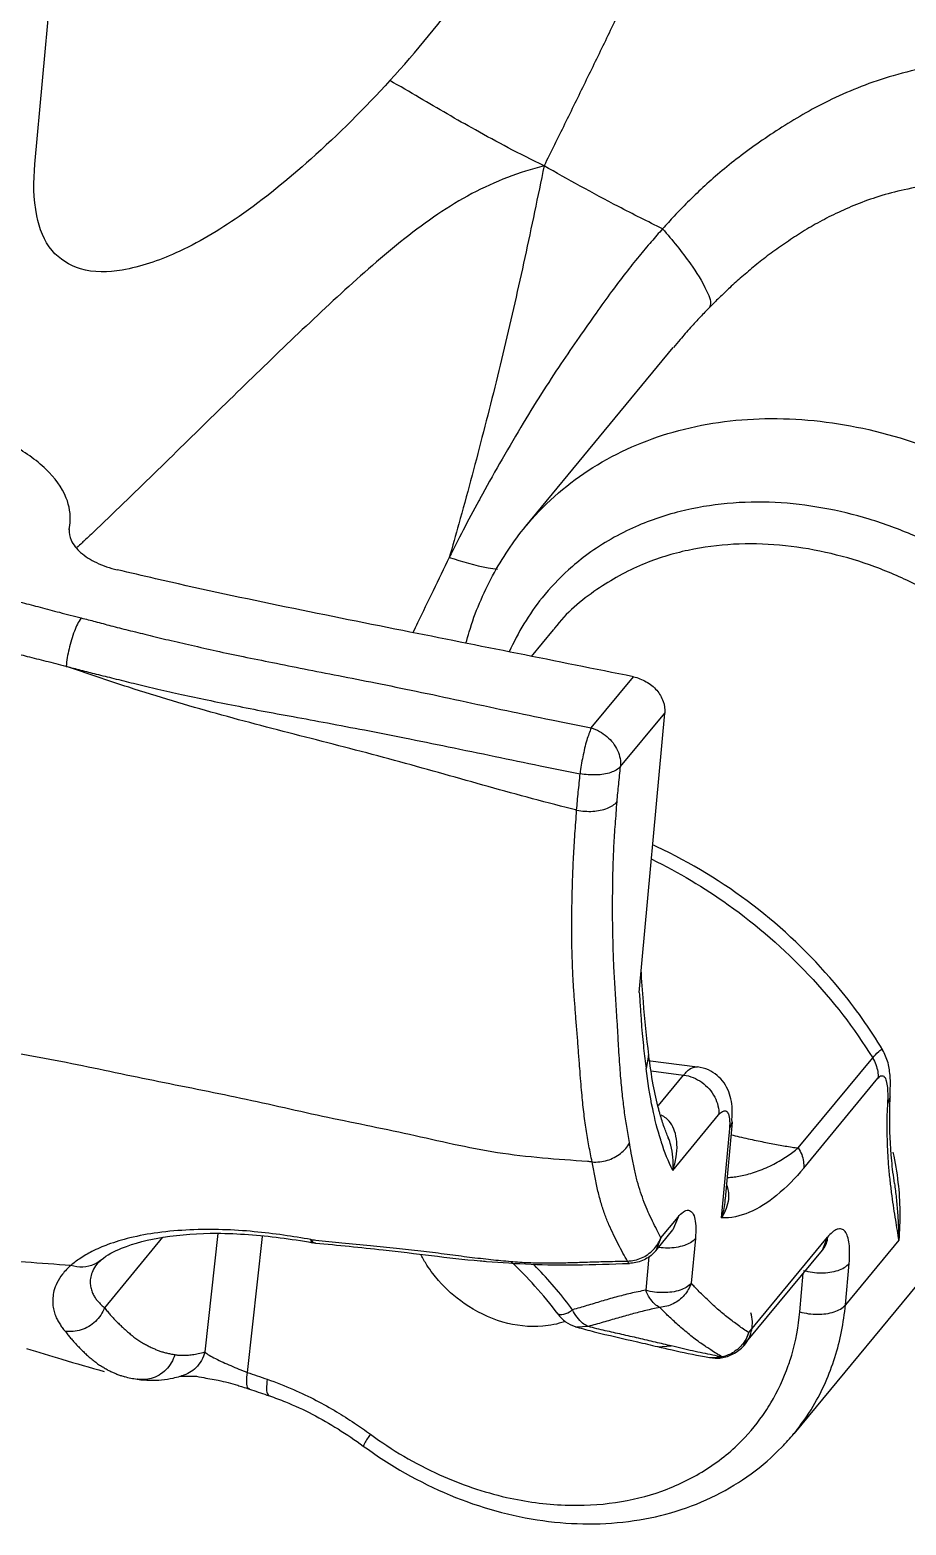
# Model space of a CAD drawing. Header units: inches. Extents: x 179987 to 181505, y -56815 to -55741.
# Drawn here: x 181113.84 to 181120.83, y -56747.68 to -56735.74 of the extents above; entities that cross this region are included whole.
import ezdxf

# ---------------------------------------------------------------- set-up
doc = ezdxf.new("R2010")
doc.units = ezdxf.units.IN
doc.header["$LTSCALE"] = 2
doc.header["$MEASUREMENT"] = 0
doc.layers.get('0').update_dxf_attribs({"linetype": 'CONTINUOUS'})

msp = doc.modelspace()

# ---------------------------------------------------------------- linework, layer by layer
for p, q in [((181113.877, -56736.808), (181114.549, -56729.427)), ((181117.798, -56739.7), (181118.975, -56738.274)), ((181114.151, -56739.726), (181114.157, -56739.673)), ((181114.151, -56739.728), (181114.158, -56739.674)), ((181118.016, -56740.529), (181117.841, -56740.74)), ((181118.319, -56741.311), (181118.656, -56740.903)), ((181118.553, -56741.62), (181118.906, -56741.193)), ((181118.703, -56743.425), (181118.906, -56741.193)), ((181122.737, -56743.56), (181119.936, -56746.949)), ((181118.778, -56743.924), (181118.757, -56744.031)), ((181118.778, -56743.923), (181118.778, -56743.924)), ((181119.973, -56744.666), (181120.567, -56743.947)), ((181118.772, -56743.968), (181119.168, -56744.018)), ((181118.798, -56744.051), (181119.057, -56744.084)), ((181118.857, -56744.326), (181119.057, -56744.084)), ((181120.016, -56744.828), (181120.609, -56744.11)), ((181120.707, -56744.258), (181120.685, -56744.317)), ((181120.707, -56744.257), (181120.707, -56744.258)), ((181118.97, -56744.846), (181119.337, -56744.402)), ((181119.423, -56744.51), (181119.358, -56745.225)), ((181119.444, -56744.461), (181119.388, -56745.073)), ((181119.444, -56744.461), (181119.423, -56744.51)), ((181118.935, -56744.585), (181118.933, -56744.581)), ((181120.74, -56744.949), (181120.741, -56744.951)), ((181118.876, -56745.384), (181119.013, -56745.218)), ((181119.013, -56745.218), (181118.972, -56745.321)), ((181114.896, -56745.38), (181114.432, -56745.942)), ((181115.337, -56745.349), (181115.233, -56746.296)), ((181115.692, -56745.373), (181115.572, -56746.459)), ((181118.835, -56745.487), (181118.972, -56745.321)), ((181118.876, -56745.384), (181118.835, -56745.487)), ((181119.151, -56745.39), (181119.118, -56745.747)), ((181119.577, -56746.141), (181120.206, -56745.38)), ((181120.165, -56745.483), (181120.206, -56745.38)), ((181119.56, -56746.215), (181120.165, -56745.483)), ((181120.775, -56745.404), (181120.349, -56745.92)), ((181114.374, -56745.592), (181114.405, -56745.562)), ((181114.374, -56745.592), (181114.374, -56745.593)), ((181118.624, -56745.588), (181118.624, -56745.588)), ((181118.779, -56745.532), (181118.755, -56745.803)), ((181120.349, -56745.92), (181120.379, -56745.588)), ((181119.985, -56745.975), (181120.013, -56745.666)), ((181118.204, -56746.097), (181118.201, -56746.096)), ((181118.295, -56746.092), (181118.204, -56746.097)), ((181119.579, -56746.139), (181119.535, -56746.245)), ((181118.85, -56746.254), (181118.959, -56746.248)), ((181118.85, -56746.253), (181118.85, -56746.254)), ((181119.277, -56746.341), (181119.278, -56746.341)), ((181119.278, -56746.341), (181119.366, -56746.335)), ((181114.589, -56746.492), (181114.594, -56746.494)), ((181114.697, -56746.514), (181114.693, -56746.513)), ((181115.052, -56746.486), (181115.052, -56746.486)), ((181115.751, -56746.647), (181115.751, -56746.647))]:
    msp.add_line(p, q)
for points, start_tangent, end_tangent in [([(181116.712, -56736.141), (181117.309, -56735.411), (181117.86, -56734.539), (181118.35, -56733.517)], (0.674461, 0.738311), (0.38564, 0.92265)), ([(181118.876, -56734.843), (181118.739, -56735.156), (181118.589, -56735.491), (181118.432, -56735.823), (181118.27, -56736.156), (181118.107, -56736.489), (181117.943, -56736.822)], (-0.402181, -0.91556), (-0.438584, -0.89869)), ([(181123.819, -56737.055), (181123.696, -56736.889), (181123.543, -56736.714), (181123.346, -56736.533), (181123.102, -56736.361), (181122.816, -56736.21), (181122.484, -56736.089), (181122.106, -56736.005), (181121.716, -56735.968), (181121.349, -56735.981), (181121.02, -56736.031), (181120.731, -56736.102), (181120.474, -56736.189), (181120.242, -56736.29), (181120.033, -56736.399), (181119.842, -56736.514), (181119.663, -56736.633), (181119.497, -56736.754), (181119.346, -56736.876), (181119.21, -56736.996), (181119.089, -56737.113), (181118.982, -56737.223), (181118.889, -56737.325)], (-0.561374, 0.827562), (-0.671435, -0.741063)), ([(181116.712, -56736.141), (181116.08, -56736.768), (181115.507, -56737.226), (181115.001, -56737.518)], (-0.67463, -0.738156), (-0.911649, -0.41097)), ([(181117.943, -56736.822), (181117.656, -56736.677), (181117.394, -56736.535), (181116.947, -56736.278), (181116.712, -56736.141)], (-0.901487, 0.432806), (-0.865999, 0.500045)), ([(181115.001, -56737.518), (181114.573, -56737.654), (181114.24, -56737.644), (181114.014, -56737.499), (181113.892, -56737.222), (181113.877, -56736.808)], (-0.911649, -0.41097), (0.092163, 0.995744)), ([(181117.943, -56736.822), (181117.65, -56736.915), (181117.367, -56737.044), (181117.094, -56737.209), (181116.83, -56737.403), (181116.322, -56737.841), (181115.828, -56738.306), (181115.34, -56738.779), (181114.856, -56739.253), (181114.372, -56739.721), (181114.283, -56739.805)], (-0.968304, -0.249776), (-0.728308, -0.68525)), ([(181117.943, -56736.822), (181117.867, -56737.189), (181117.789, -56737.555), (181117.625, -56738.279), (181117.447, -56738.991), (181117.262, -56739.682), (181117.186, -56739.949)], (-0.20485, -0.978793), (-0.279639, -0.960105)), ([(181118.889, -56737.325), (181118.536, -56737.147), (181118.231, -56736.983), (181117.943, -56736.822)], (-0.899049, 0.437848), (-0.868369, 0.495919)), ([(181121.048, -56736.974), (181120.819, -56737.013), (181120.616, -56737.067), (181120.437, -56737.131), (181120.274, -56737.203), (181120.126, -56737.279), (181119.99, -56737.359), (181119.862, -56737.444), (181119.74, -56737.531), (181119.627, -56737.62), (181119.522, -56737.709), (181119.426, -56737.795), (181119.34, -56737.877), (181119.264, -56737.953)], (-0.992858, -0.1193), (-0.69943, -0.714701)), ([(181118.889, -56737.325), (181118.799, -56737.428), (181118.701, -56737.544), (181118.595, -56737.676), (181118.482, -56737.826), (181118.358, -56737.998), (181118.223, -56738.19), (181118.077, -56738.403), (181117.922, -56738.641), (181117.756, -56738.91), (181117.588, -56739.2), (181117.431, -56739.481), (181117.422, -56739.498)], (-0.666553, -0.745457), (-0.478972, -0.87783)), ([(181118.889, -56737.325), (181119.112, -56737.605), (181119.243, -56737.825), (181119.264, -56737.953)], (0.656608, -0.754232), (-0.445687, -0.895189)), ([(181119.264, -56737.953), (181119.191, -56738.029), (181119.113, -56738.114), (181119.029, -56738.21), (181118.977, -56738.273)], (-0.699429, -0.714702), (-0.637158, -0.770733)), ([(181114.158, -56739.673), (181114.127, -56739.475), (181113.967, -56739.247), (181113.689, -56739.049), (181113.321, -56738.899)], (0.080569, 0.996749), (-0.958721, 0.284349)), ([(181117.798, -56739.7), (181117.818, -56739.676), (181118.332, -56739.232), (181118.974, -56738.948), (181119.707, -56738.841), (181120.487, -56738.918), (181121.266, -56739.175), (181121.998, -56739.596), (181122.64, -56740.155), (181123.151, -56740.819)], (0.636905, 0.770942), (0.527126, -0.849787)), ([(181117.422, -56739.498), (181117.296, -56739.733), (181117.186, -56739.948)], (-0.478972, -0.87783), (-0.445348, -0.895358)), ([(181122.733, -56741.49), (181122.539, -56741.153), (181122.275, -56740.8), (181121.953, -56740.462), (181121.603, -56740.176), (181121.249, -56739.949), (181120.896, -56739.775), (181120.54, -56739.644), (181120.169, -56739.555), (181119.787, -56739.511), (181119.405, -56739.519), (181119.029, -56739.583), (181118.65, -56739.715), (181118.273, -56739.938), (181118.137, -56740.05)], (-0.448475, 0.893795), (-0.742507, -0.669838)), ([(181114.151, -56739.726), (181114.166, -56739.812), (181114.241, -56739.909)], (-0.078888, -0.996883), (0.751136, -0.660147)), ([(181117.319, -56740.635), (181117.345, -56740.543), (181117.532, -56740.096), (181117.798, -56739.7)], (0.25834, 0.966054), (0.636985, 0.770877)), ([(181114.253, -56739.833), (181114.212, -56739.871)], (-0.729482, -0.684), (-0.731115, -0.682255)), ([(181114.283, -56739.805), (181114.253, -56739.833)], (-0.728308, -0.68525), (-0.729482, -0.684)), ([(181122.722, -56743.047), (181122.729, -56742.748), (181122.698, -56742.456), (181122.632, -56742.166), (181122.529, -56741.872), (181122.38, -56741.563), (181122.17, -56741.232), (181121.889, -56740.892), (181121.561, -56740.587), (181121.222, -56740.341), (181120.882, -56740.152), (181120.542, -56740.01), (181120.19, -56739.909), (181119.824, -56739.852), (181119.456, -56739.845), (181119.093, -56739.893), (181118.729, -56740.006), (181118.365, -56740.206), (181118.027, -56740.515), (181118.017, -56740.528)], (0.090624, 0.995885), (-0.6373, -0.770616)), ([(181114.241, -56739.909), (181114.368, -56739.991), (181114.534, -56740.048)], (0.751136, -0.660147), (0.972763, -0.231803)), ([(181117.186, -56739.949), (181117.056, -56740.216), (181116.933, -56740.472), (181116.896, -56740.55)], (-0.445378, -0.895343), (-0.424846, -0.905266)), ([(181117.186, -56739.949), (181117.496, -56740.032), (181117.57, -56740.044)], (0.944734, -0.327839), (0.992783, -0.119922)), ([(181112.989, -56740.108), (181113.096, -56740.132), (181113.201, -56740.158), (181113.306, -56740.186), (181113.412, -56740.215), (181113.524, -56740.244), (181113.644, -56740.276), (181113.775, -56740.31), (181113.918, -56740.347), (181114.073, -56740.388), (181114.246, -56740.433)], (0.979512, -0.201388), (0.967403, -0.253243)), ([(181118.656, -56740.903), (181117.73, -56740.717), (181116.814, -56740.534), (181115.82, -56740.333), (181114.84, -56740.12), (181114.534, -56740.048)], (-0.980292, 0.197555), (-0.972435, 0.233175)), ([(181118.137, -56740.05), (181117.927, -56740.272), (181117.665, -56740.704)], (-0.742507, -0.669838), (-0.403678, -0.914901)), ([(181112.857, -56740.497), (181112.943, -56740.518), (181113.033, -56740.542), (181113.125, -56740.567), (181113.223, -56740.592), (181113.326, -56740.619), (181113.435, -56740.646), (181113.552, -56740.674), (181113.679, -56740.705), (181113.816, -56740.74), (181113.963, -56740.777), (181114.122, -56740.819)], (0.973519, -0.228605), (0.967889, -0.25138)), ([(181114.246, -56740.433), (181114.192, -56740.538), (181114.149, -56740.681), (181114.127, -56740.82)], (-0.582097, -0.813119), (-0.05918, -0.998247)), ([(181114.246, -56740.433), (181114.359, -56740.462), (181114.483, -56740.495), (181114.621, -56740.53), (181114.775, -56740.568), (181114.943, -56740.609), (181115.126, -56740.651), (181115.325, -56740.696), (181115.54, -56740.742), (181115.774, -56740.789), (181116.027, -56740.84), (181116.3, -56740.893), (181116.597, -56740.952), (181116.921, -56741.018), (181117.274, -56741.093), (181117.645, -56741.173), (181118.001, -56741.247), (181118.319, -56741.311)], (0.967377, -0.253341), (0.980854, -0.194747)), ([(181118.203, -56741.968), (181118.163, -56741.958), (181117.453, -56741.768), (181116.748, -56741.571), (181116.037, -56741.385), (181115.326, -56741.197), (181114.626, -56740.987), (181114.373, -56740.904), (181114.122, -56740.819)], (-0.968481, 0.249088), (-0.945307, 0.326183)), ([(181114.127, -56740.82), (181114.241, -56740.849), (181114.366, -56740.881), (181114.507, -56740.916), (181114.664, -56740.955), (181114.836, -56740.996), (181115.023, -56741.038), (181115.226, -56741.082), (181115.446, -56741.127), (181115.684, -56741.174), (181115.939, -56741.221), (181116.213, -56741.272), (181116.508, -56741.328), (181116.827, -56741.391), (181117.178, -56741.462), (181117.551, -56741.539), (181117.911, -56741.613), (181118.231, -56741.677)], (0.969712, -0.244251), (0.981007, -0.193975)), ([(181118.656, -56740.903), (181118.758, -56740.942), (181118.842, -56741.011), (181118.894, -56741.1), (181118.906, -56741.193)], (0.980276, -0.197631), (-0.090624, -0.995885)), ([(181118.319, -56741.311), (181118.284, -56741.408), (181118.252, -56741.542), (181118.231, -56741.677)], (-0.316498, -0.948593), (-0.012642, -0.99992)), ([(181118.319, -56741.311), (181118.444, -56741.38), (181118.53, -56741.493), (181118.553, -56741.62)], (0.960246, -0.279157), (-0.090624, -0.995885)), ([(181118.203, -56741.968), (181118.209, -56741.896), (181118.216, -56741.823), (181118.224, -56741.75), (181118.231, -56741.677)], (0.07989, 0.996804), (0.106581, 0.994304)), ([(181118.553, -56741.62), (181118.477, -56741.667), (181118.361, -56741.687), (181118.231, -56741.677)], (-0.66156, -0.749892), (-0.979532, 0.201289)), ([(181118.526, -56741.9), (181118.532, -56741.831), (181118.539, -56741.761), (181118.546, -56741.691), (181118.553, -56741.62)], (0.086083, 0.996288), (0.10568, 0.9944)), ([(181118.203, -56741.968), (181118.333, -56741.977), (181118.449, -56741.952), (181118.526, -56741.9)], (0.981319, -0.192386), (0.630246, 0.776395)), ([(181118.512, -56743.421), (181118.505, -56743.305), (181118.499, -56743.188), (181118.495, -56743.067), (181118.492, -56742.942), (181118.49, -56742.818), (181118.49, -56742.705), (181118.491, -56742.605), (181118.492, -56742.514), (181118.494, -56742.427), (181118.497, -56742.341), (181118.501, -56742.254), (181118.506, -56742.167), (181118.512, -56742.08), (181118.519, -56741.991), (181118.526, -56741.9)], (-0.06316, 0.998003), (0.085989, 0.996296)), ([(181118.326, -56744.778), (181118.313, -56744.714), (181118.301, -56744.65), (181118.289, -56744.584), (181118.278, -56744.517), (181118.268, -56744.449), (181118.26, -56744.378), (181118.251, -56744.304), (181118.244, -56744.225), (181118.236, -56744.135), (181118.228, -56744.03), (181118.219, -56743.913), (181118.21, -56743.79), (181118.2, -56743.669), (181118.191, -56743.551), (181118.182, -56743.432), (181118.174, -56743.311), (181118.169, -56743.186), (181118.165, -56743.056), (181118.164, -56742.929), (181118.165, -56742.812), (181118.166, -56742.709), (181118.168, -56742.615), (181118.171, -56742.523), (181118.174, -56742.432), (181118.179, -56742.341), (181118.184, -56742.25), (181118.189, -56742.158), (181118.196, -56742.064), (181118.203, -56741.968)], (-0.187442, 0.982276), (0.07901, 0.996874)), ([(181120.648, -56743.886), (181120.299, -56743.392), (181119.654, -56742.762), (181118.894, -56742.285), (181118.813, -56742.247)], (-0.512628, 0.858611), (-0.90916, 0.416446)), ([(181118.804, -56742.361), (181119.414, -56742.724), (181120.055, -56743.283), (181120.567, -56743.947)], (0.89869, -0.438584), (0.527126, -0.849787)), ([(181118.736, -56743.499), (181118.718, -56743.243)], (-0.083263, 0.996528), (-0.063797, 0.997963)), ([(181118.519, -56743.539), (181118.512, -56743.421)], (-0.064804, 0.997898), (-0.06316, 0.998003)), ([(181118.703, -56743.425), (181118.712, -56743.556)], (0.064896, -0.997892), (0.068222, -0.99767)), ([(181118.576, -56744.304), (181118.568, -56744.236), (181118.561, -56744.165), (181118.554, -56744.089), (181118.548, -56744.002), (181118.541, -56743.9), (181118.534, -56743.783), (181118.527, -56743.66), (181118.519, -56743.539)], (-0.118539, 0.992949), (-0.064804, 0.997898)), ([(181118.712, -56743.556), (181118.72, -56743.673), (181118.729, -56743.777), (181118.738, -56743.87), (181118.747, -56743.953)], (0.068222, -0.99767), (0.120997, -0.992653)), ([(181118.779, -56743.924), (181118.736, -56743.499)], (-0.118067, 0.993006), (-0.083263, 0.996528)), ([(181118.326, -56744.778), (181118.29, -56744.775), (181117.57, -56744.704), (181116.869, -56744.56), (181116.173, -56744.414), (181115.477, -56744.261), (181114.78, -56744.12), (181114.083, -56743.976), (181113.736, -56743.911), (181113.388, -56743.849), (181113.039, -56743.788), (181112.687, -56743.741)], (-0.994499, 0.104748), (-0.995369, 0.096126)), ([(181118.747, -56743.953), (181118.757, -56744.031)], (0.120997, -0.992653), (0.129797, -0.991541)), ([(181118.815, -56744.162), (181118.778, -56743.923)], (-0.18192, 0.983313), (-0.127965, 0.991779)), ([(181120.567, -56743.947), (181120.616, -56743.895), (181120.644, -56743.883), (181120.647, -56743.887)], (0.643916, 0.765096), (0.432877, -0.901453)), ([(181120.567, -56743.947), (181120.593, -56744.001), (181120.607, -56744.056)], (0.526985, -0.849875), (0.145053, -0.989424)), ([(181120.658, -56743.906), (181120.648, -56743.887)], (-0.457372, 0.889275), (-0.514414, 0.857542)), ([(181120.696, -56744.016), (181120.658, -56743.906)], (-0.196102, 0.980584), (-0.457372, 0.889275)), ([(181118.81, -56744.353), (181118.757, -56744.031)], (-0.203316, 0.979113), (-0.126851, 0.991922)), ([(181119.057, -56744.084), (181119.121, -56744.028), (181119.168, -56744.019)], (0.63694, 0.770913), (0.996656, -0.081715)), ([(181119.255, -56744.043), (181119.168, -56744.019)], (-0.910439, 0.413643), (-0.991951, 0.126619)), ([(181119.439, -56744.294), (181119.38, -56744.147), (181119.255, -56744.043)], (-0.183218, 0.983072), (-0.910439, 0.413643)), ([(181120.607, -56744.056), (181120.609, -56744.11)], (0.145053, -0.989424), (-0.090514, -0.995895)), ([(181120.708, -56744.126), (181120.696, -56744.016)], (-0.04342, 0.999057), (-0.196102, 0.980584)), ([(181118.858, -56744.357), (181118.815, -56744.162)], (-0.25523, 0.96688), (-0.18192, 0.983313)), ([(181119.057, -56744.084), (181119.202, -56744.142)], (0.992005, -0.126199), (0.816674, -0.577099)), ([(181119.202, -56744.142), (181119.306, -56744.261)], (0.816674, -0.577099), (0.45565, -0.890159)), ([(181120.609, -56744.11), (181120.637, -56744.089), (181120.66, -56744.097), (181120.675, -56744.131), (181120.684, -56744.183), (181120.687, -56744.246), (181120.687, -56744.257)], (0.637942, 0.770084), (-0.007013, -0.999975)), ([(181120.707, -56744.258), (181120.707, -56744.249), (181120.708, -56744.126)], (0.051896, 0.998653), (-0.04342, 0.999057)), ([(181118.625, -56744.624), (181118.614, -56744.559), (181118.603, -56744.496), (181118.593, -56744.433), (181118.584, -56744.369), (181118.576, -56744.304)], (-0.165862, 0.986149), (-0.118539, 0.992949)), ([(181119.306, -56744.261), (181119.337, -56744.402)], (0.45565, -0.890159), (-0.090625, -0.995885)), ([(181119.444, -56744.461), (181119.444, -56744.459), (181119.439, -56744.294)], (0.091267, 0.995826), (-0.183218, 0.983072)), ([(181120.685, -56744.317), (181120.68, -56744.445)], (-0.05191, -0.998652), (-0.016031, -0.999871)), ([(181120.687, -56744.257), (181120.685, -56744.317)], (-0.007013, -0.999975), (-0.051916, -0.998651)), ([(181120.703, -56744.397), (181120.707, -56744.257)], (0.00905, 0.999959), (0.051928, 0.998651)), ([(181118.874, -56744.601), (181118.81, -56744.353)], (-0.299329, 0.95415), (-0.203316, 0.979113)), ([(181118.862, -56744.373), (181118.858, -56744.357)], (-0.263317, 0.964709), (-0.25523, 0.96688)), ([(181118.866, -56744.387), (181118.862, -56744.373)], (-0.27096, 0.962591), (-0.263317, 0.964709)), ([(181118.869, -56744.398), (181118.866, -56744.387)], (-0.276503, 0.961013), (-0.27096, 0.962591)), ([(181118.902, -56744.5), (181118.869, -56744.398)], (-0.339695, 0.940536), (-0.276503, 0.961013)), ([(181118.97, -56744.846), (181118.998, -56744.738), (181119.004, -56744.639), (181118.991, -56744.552), (181118.962, -56744.481), (181118.917, -56744.429), (181118.879, -56744.404)], (0.342779, 0.939416), (-0.904341, 0.42681)), ([(181119.337, -56744.402), (181119.368, -56744.374), (181119.395, -56744.371), (181119.415, -56744.395), (181119.424, -56744.445), (181119.425, -56744.461)], (0.636845, 0.770992), (0.01156, -0.999933)), ([(181120.741, -56744.951), (181120.719, -56744.768), (181120.703, -56744.397)], (-0.136012, 0.990707), (0.00905, 0.999959)), ([(181118.936, -56744.585), (181118.902, -56744.5)], (-0.396284, 0.918128), (-0.339695, 0.940536)), ([(181119.425, -56744.461), (181119.423, -56744.51)], (0.01156, -0.999933), (-0.090619, -0.995886)), ([(181120.68, -56744.445), (181120.681, -56744.578)], (-0.016031, -0.999871), (0.020565, -0.999789)), ([(181118.326, -56744.778), (181118.448, -56744.765), (181118.554, -56744.71), (181118.625, -56744.624)], (0.997201, -0.074761), (0.43975, 0.89812)), ([(181118.627, -56744.638), (181118.625, -56744.624)], (-0.166233, 0.986087), (-0.165853, 0.98615)), ([(181118.775, -56745.178), (181118.743, -56745.101), (181118.714, -56745.02), (181118.687, -56744.932), (181118.664, -56744.836), (181118.643, -56744.732), (181118.627, -56744.638)], (-0.400203, 0.916426), (-0.166233, 0.986087)), ([(181118.881, -56744.624), (181118.874, -56744.601)], (-0.309877, 0.950777), (-0.299329, 0.95415)), ([(181118.97, -56744.846), (181118.881, -56744.624)], (-0.443602, 0.896224), (-0.309877, 0.950777)), ([(181118.97, -56744.846), (181118.972, -56744.74), (181118.955, -56744.644), (181118.935, -56744.585)], (0.119145, 0.992877), (-0.384823, 0.92299)), ([(181119.435, -56744.561), (181119.502, -56744.577), (181119.572, -56744.593), (181119.637, -56744.607)], (0.973393, -0.229142), (0.978883, -0.20442)), ([(181119.593, -56744.87), (181119.653, -56744.85), (181119.716, -56744.825), (181119.777, -56744.796), (181119.833, -56744.764), (181119.883, -56744.732), (181119.93, -56744.7), (181119.973, -56744.666)], (0.960128, 0.279559), (0.773359, 0.633969)), ([(181119.637, -56744.607), (181119.698, -56744.619), (181119.756, -56744.631), (181119.813, -56744.642), (181119.869, -56744.651), (181119.923, -56744.66), (181119.973, -56744.666)], (0.978883, -0.20442), (0.996118, -0.088033)), ([(181119.973, -56744.666), (181120, -56744.719), (181120.014, -56744.774), (181120.016, -56744.828)], (0.527135, -0.849781), (-0.090618, -0.995886)), ([(181120.681, -56744.578), (181120.686, -56744.707), (181120.694, -56744.829), (181120.706, -56744.943), (181120.719, -56745.05), (181120.733, -56745.149)], (0.020565, -0.999789), (0.149524, -0.988758)), ([(181118.461, -56745.28), (181118.427, -56745.195), (181118.397, -56745.101), (181118.37, -56744.998), (181118.347, -56744.889), (181118.326, -56744.778)], (-0.398155, 0.917318), (-0.186725, 0.982412)), ([(181120.729, -56744.701), (181120.769, -56744.942)], (0.209682, -0.97777), (0.1132, -0.993572)), ([(181119.404, -56744.903), (181119.439, -56744.9), (181119.485, -56744.894), (181119.537, -56744.884)], (0.997677, 0.068115), (0.976828, 0.214026)), ([(181119.537, -56744.884), (181119.593, -56744.87)], (0.976828, 0.214026), (0.960128, 0.279559)), ([(181120.016, -56744.828), (181119.8, -56745.045), (181119.579, -56745.182)], (-0.636983, -0.770878), (-0.921872, -0.387494)), ([(181119.4, -56744.965), (181119.413, -56745.008), (181119.415, -56745.076), (181119.397, -56745.149)], (0.404684, -0.914457), (-0.350397, -0.936601)), ([(181120.741, -56744.951), (181120.755, -56745.065), (181120.766, -56745.187), (181120.772, -56745.301), (181120.775, -56745.404)], (0.135177, -0.990821), (0.007231, -0.999974)), ([(181120.769, -56744.942), (181120.775, -56745.404)], (0.1132, -0.993572), (-0.090624, -0.995885)), ([(181119.388, -56745.072), (181119.385, -56745.103), (181119.358, -56745.225)], (-0.090973, -0.995853), (-0.299282, -0.954165)), ([(181119.397, -56745.149), (181119.358, -56745.225)], (-0.350397, -0.936601), (-0.561614, -0.827399)), ([(181120.733, -56745.149), (181120.748, -56745.242), (181120.762, -56745.326), (181120.775, -56745.404)], (0.149524, -0.988758), (0.16749, -0.985874)), ([(181118.843, -56745.32), (181118.808, -56745.251), (181118.775, -56745.178)], (-0.456547, 0.889699), (-0.400203, 0.916426)), ([(181119.013, -56745.218), (181119.056, -56745.177), (181119.095, -56745.164), (181119.127, -56745.184), (181119.147, -56745.234), (181119.154, -56745.306), (181119.154, -56745.328)], (0.636929, 0.770923), (-0.012061, -0.999927)), ([(181119.579, -56745.182), (181119.358, -56745.225)], (-0.921872, -0.387494), (-0.997796, 0.066354)), ([(181114.635, -56745.385), (181114.46, -56745.438), (181114.331, -56745.494), (181114.235, -56745.551)], (-0.971744, -0.236037), (-0.831607, -0.555365)), ([(181114.567, -56745.468), (181114.9, -56745.379), (181115.33, -56745.348), (181115.834, -56745.383)], (0.927044, 0.374953), (0.99186, -0.127332)), ([(181115.863, -56745.363), (181115.628, -56745.335), (181115.376, -56745.319), (181115.114, -56745.321), (181114.858, -56745.343), (181114.635, -56745.385)], (-0.989976, 0.141239), (-0.971744, -0.236037)), ([(181115.834, -56745.383), (181116.094, -56745.423)], (0.99186, -0.127332), (0.983973, -0.17832)), ([(181116.081, -56745.398), (181115.863, -56745.363)], (-0.983569, 0.180534), (-0.989976, 0.141239)), ([(181118.498, -56745.36), (181118.461, -56745.28)], (-0.434763, 0.900545), (-0.398155, 0.917318)), ([(181118.535, -56745.435), (181118.498, -56745.36)], (-0.460109, 0.887862), (-0.434763, 0.900545)), ([(181118.815, -56745.479), (181118.876, -56745.384)], (0.693527, 0.720431), (0.358561, 0.933506)), ([(181118.876, -56745.384), (181118.843, -56745.32)], (-0.477786, 0.878476), (-0.456547, 0.889699)), ([(181119.151, -56745.39), (181119.063, -56745.445), (181118.93, -56745.466)], (-0.636985, -0.770877), (-1, -0.000132)), ([(181119.154, -56745.328), (181119.151, -56745.39)], (-0.012061, -0.999927), (-0.090534, -0.995893)), ([(181120.206, -56745.38), (181120.195, -56745.43), (181120.17, -56745.476), (181120.165, -56745.483)], (-0.090624, -0.995885), (-0.637091, -0.770789)), ([(181120.379, -56745.588), (181120.383, -56745.504), (181120.379, -56745.431), (181120.367, -56745.373), (181120.346, -56745.333), (181120.318, -56745.314), (181120.284, -56745.316), (181120.246, -56745.339), (181120.206, -56745.38)], (0.090681, 0.99588), (-0.636995, -0.770868)), ([(181114.406, -56745.56), (181114.567, -56745.468)], (0.756427, 0.654079), (0.927044, 0.374953)), ([(181116.081, -56745.398), (181116.119, -56745.402)], (0.995058, -0.099296), (0.995046, -0.099418)), ([(181116.091, -56745.422), (181116.081, -56745.398)], (-0.947337, 0.320238), (-0.172535, 0.985003)), ([(181116.081, -56745.398), (181116.107, -56745.424)], (0.517346, -0.855777), (0.938649, -0.344874)), ([(181116.117, -56745.426), (181116.099, -56745.424), (181116.094, -56745.423)], (-0.995322, 0.096615), (-0.983963, 0.178375)), ([(181116.107, -56745.424), (181116.117, -56745.426)], (0.938649, -0.344874), (0.998254, -0.059069)), ([(181116.117, -56745.426), (181116.657, -56745.48), (181117.432, -56745.568)], (0.995661, -0.093052), (0.995888, -0.090588)), ([(181116.119, -56745.402), (181116.329, -56745.423)], (0.995046, -0.099418), (0.995001, -0.099865)), ([(181116.329, -56745.423), (181116.556, -56745.446), (181116.763, -56745.468), (181116.958, -56745.489), (181117.145, -56745.511), (181117.326, -56745.535), (181117.499, -56745.555), (181117.658, -56745.571), (181117.803, -56745.581), (181117.934, -56745.584), (181118.056, -56745.584), (181118.177, -56745.581), (181118.307, -56745.577)], (0.995001, -0.099865), (0.999525, 0.030826)), ([(181118.609, -56745.57), (181118.573, -56745.506), (181118.535, -56745.435)], (-0.490465, 0.871461), (-0.460109, 0.887862)), ([(181118.609, -56745.57), (181118.721, -56745.545), (181118.815, -56745.479)], (0.999496, 0.031743), (0.693527, 0.720431)), ([(181118.835, -56745.487), (181118.753, -56745.554)], (-0.636985, -0.770877), (-0.879063, -0.476706)), ([(181118.93, -56745.466), (181118.859, -56745.461)], (-1, -0.000132), (-0.99117, 0.132594)), ([(181114.163, -56745.605), (181113.802, -56745.579), (181113.132, -56745.522)], (-0.997676, 0.068138), (-0.995749, 0.092103)), ([(181114.163, -56745.605), (181114.096, -56745.675), (181114.052, -56745.745), (181114.029, -56745.808), (181114.02, -56745.864), (181114.02, -56745.915), (181114.027, -56745.962), (181114.04, -56746.004), (181114.056, -56746.04), (181114.075, -56746.072), (181114.095, -56746.101), (181114.117, -56746.129)], (-0.749485, -0.662021), (0.62575, -0.780024)), ([(181114.235, -56745.551), (181114.163, -56745.605)], (-0.831607, -0.555365), (-0.766091, -0.642732)), ([(181114.26, -56745.618), (181114.163, -56745.605)], (-0.998823, -0.048511), (-0.950241, 0.311515)), ([(181114.405, -56745.562), (181114.352, -56745.595), (181114.26, -56745.618)], (-0.763059, -0.646329), (-0.998823, -0.048511)), ([(181114.374, -56745.593), (181114.372, -56745.595), (181114.338, -56745.649), (181114.322, -56745.697), (181114.318, -56745.741)], (-0.636561, -0.771226), (0.03178, -0.999495)), ([(181117.007, -56745.602), (181116.961, -56745.522)], (-0.542265, 0.840207), (-0.463271, 0.886217)), ([(181117.1, -56745.725), (181117.054, -56745.668), (181117.007, -56745.602)], (-0.657223, 0.753696), (-0.542265, 0.840207)), ([(181117.432, -56745.568), (181117.484, -56745.572)], (0.995888, -0.090588), (0.996425, -0.08448)), ([(181117.484, -56745.572), (181118.195, -56745.6), (181118.624, -56745.589)], (0.996425, -0.08448), (0.999801, 0.019959)), ([(181117.87, -56745.769), (181117.681, -56745.577)], (-0.669983, 0.742377), (-0.733626, 0.679553)), ([(181118.141, -56745.92), (181117.863, -56745.601)], (-0.605309, 0.795991), (-0.703998, 0.710202)), ([(181118.307, -56745.577), (181118.451, -56745.573), (181118.609, -56745.57)], (0.999525, 0.030826), (0.999956, 0.009361)), ([(181118.609, -56745.57), (181118.621, -56745.587), (181118.624, -56745.587)], (0.330234, -0.943899), (0.975515, 0.219935)), ([(181118.649, -56745.586), (181118.624, -56745.588)], (-0.994878, -0.10108), (-0.999932, -0.011683)), ([(181118.753, -56745.554), (181118.649, -56745.586)], (-0.879063, -0.476706), (-0.994878, -0.10108)), ([(181120.291, -56745.644), (181120.379, -56745.588)], (0.945902, 0.324453), (0.636985, 0.770877)), ([(181114.318, -56745.741), (181114.323, -56745.781)], (0.03178, -0.999495), (0.213716, -0.976896)), ([(181117.932, -56746.09), (181117.613, -56746.057), (181117.305, -56745.908), (181117.1, -56745.725)], (-0.996233, -0.086721), (-0.657223, 0.753696)), ([(181119.118, -56745.747), (181119.03, -56745.802), (181118.897, -56745.822), (181118.755, -56745.803)], (-0.636985, -0.770877), (-0.960246, 0.279157)), ([(181119.118, -56745.747), (181119.062, -56745.842), (181118.974, -56745.911), (181118.867, -56745.94)], (-0.330735, -0.943724), (-0.997067, -0.076535)), ([(181119.145, -56745.776), (181119.118, -56745.747)], (-0.679491, 0.733684), (-0.652545, 0.75775)), ([(181120.015, -56745.644), (181120.157, -56745.664), (181120.291, -56745.644)], (0.960246, -0.279157), (0.945902, 0.324453)), ([(181114.323, -56745.781), (181114.334, -56745.817), (181114.349, -56745.849), (181114.367, -56745.876), (181114.387, -56745.899), (181114.409, -56745.921), (181114.432, -56745.942)], (0.213716, -0.976896), (0.745323, -0.666703)), ([(181118.054, -56745.994), (181117.87, -56745.769)], (-0.593569, 0.804783), (-0.669983, 0.742377)), ([(181118.755, -56745.803), (181118.633, -56745.828), (181118.516, -56745.858), (181118.4, -56745.891), (181118.284, -56745.926), (181118.17, -56745.959)], (-0.983526, -0.180766), (-0.962252, -0.27216)), ([(181118.867, -56745.94), (181118.826, -56745.913), (181118.787, -56745.865), (181118.755, -56745.803)], (-0.923938, 0.382541), (-0.382511, 0.923951)), ([(181119.371, -56745.989), (181119.329, -56745.953), (181119.286, -56745.914), (181119.245, -56745.875), (181119.207, -56745.839), (181119.174, -56745.806), (181119.145, -56745.776)], (-0.768233, 0.64017), (-0.679491, 0.733684)), ([(181114.432, -56745.942), (181114.36, -56746.052), (181114.246, -56746.12), (181114.117, -56746.129)], (-0.343044, -0.939319), (-0.986428, 0.164193)), ([(181114.432, -56745.942), (181114.455, -56745.971), (181114.478, -56745.998), (181114.501, -56746.024), (181114.525, -56746.049), (181114.55, -56746.073), (181114.576, -56746.098)], (0.634143, -0.773216), (0.73092, -0.682464)), ([(181118.055, -56745.992), (181118.085, -56745.997), (181118.147, -56745.974)], (0.848082, -0.529864), (0.847672, 0.530521)), ([(181118.17, -56745.959), (181118.141, -56745.92)], (-0.593569, 0.804783), (-0.605309, 0.795991)), ([(181118.147, -56745.974), (181118.17, -56745.959)], (0.847672, 0.530521), (0.875846, 0.48259)), ([(181118.207, -56746.019), (181118.17, -56745.959)], (-0.602845, 0.797859), (-0.434339, 0.90075)), ([(181118.867, -56745.94), (181118.755, -56745.965), (181118.644, -56745.993), (181118.531, -56746.025)], (-0.981971, -0.189031), (-0.960378, -0.2787)), ([(181118.896, -56745.97), (181118.867, -56745.94)], (-0.700545, 0.713608), (-0.674113, 0.738628)), ([(181119.003, -56746.071), (181118.963, -56746.035), (181118.927, -56746.002), (181118.896, -56745.97)], (-0.747404, 0.66437), (-0.700545, 0.713608)), ([(181119.577, -56746.141), (181119.536, -56746.114), (181119.495, -56746.085), (181119.454, -56746.054), (181119.413, -56746.023), (181119.371, -56745.989)], (-0.848764, 0.528772), (-0.768233, 0.64017)), ([(181119.561, -56746.216), (181119.582, -56746.178), (181119.601, -56746.118), (181119.606, -56746.052), (181119.593, -56745.983)], (0.55196, 0.833871), (-0.310498, 0.950574)), ([(181119.92, -56746.322), (181119.985, -56745.975)], (0.281654, 0.959516), (0.090624, 0.995885)), ([(181119.937, -56746.948), (181120.092, -56746.728), (181120.265, -56746.339), (181120.349, -56745.92)], (0.636115, 0.771594), (0.090624, 0.995885)), ([(181119.985, -56745.975), (181120.127, -56745.995), (181120.26, -56745.975), (181120.349, -56745.92)], (0.960246, -0.279157), (0.636985, 0.770877)), ([(181114.576, -56746.098), (181114.603, -56746.123), (181114.631, -56746.147), (181114.66, -56746.171), (181114.691, -56746.194), (181114.721, -56746.214), (181114.752, -56746.232), (181114.782, -56746.248), (181114.812, -56746.263), (181114.84, -56746.275), (181114.868, -56746.287)], (0.73092, -0.682464), (0.93678, -0.34992)), ([(181118.105, -56746.054), (181117.932, -56746.09)], (-0.944611, -0.328193), (-0.996233, -0.086721)), ([(181118.054, -56745.994), (181118.114, -56746.054), (181118.19, -56746.093), (181118.2, -56746.096)], (0.593569, -0.804783), (0.959656, -0.281176)), ([(181118.205, -56746.097), (181118.343, -56746.134)], (0.961891, -0.273431), (0.968895, -0.247471)), ([(181118.295, -56746.092), (181118.25, -56746.065), (181118.207, -56746.019)], (-0.921225, 0.389029), (-0.602845, 0.797859)), ([(181118.531, -56746.025), (181118.414, -56746.059), (181118.295, -56746.092)], (-0.960378, -0.2787), (-0.966712, -0.255866)), ([(181118.497, -56746.141), (181118.431, -56746.126), (181118.364, -56746.11), (181118.295, -56746.092)], (-0.975564, 0.219716), (-0.967242, 0.253854)), ([(181119.093, -56746.148), (181119.047, -56746.11), (181119.003, -56746.071)], (-0.769285, 0.638906), (-0.747404, 0.66437)), ([(181114.117, -56746.129), (181114.14, -56746.158), (181114.162, -56746.185), (181114.185, -56746.212), (181114.209, -56746.238), (181114.232, -56746.262), (181114.257, -56746.287), (181114.283, -56746.312), (181114.311, -56746.337), (181114.341, -56746.361), (181114.37, -56746.384), (181114.401, -56746.405), (181114.431, -56746.423), (181114.46, -56746.44), (181114.489, -56746.454), (181114.516, -56746.466), (181114.544, -56746.478), (181114.572, -56746.487), (181114.589, -56746.492)], (0.625716, -0.780051), (0.966662, -0.256055)), ([(181118.343, -56746.134), (181118.688, -56746.215)], (0.968895, -0.247471), (0.974731, -0.223384)), ([(181118.563, -56746.156), (181118.497, -56746.141)], (-0.976096, 0.217339), (-0.975564, 0.219716)), ([(181118.698, -56746.186), (181118.63, -56746.171), (181118.563, -56746.156)], (-0.974672, 0.223637), (-0.976096, 0.217339)), ([(181118.688, -56746.215), (181118.85, -56746.253)], (0.974731, -0.223384), (0.972763, -0.231804)), ([(181118.959, -56746.248), (181118.896, -56746.233), (181118.832, -56746.218), (181118.765, -56746.202), (181118.698, -56746.186)], (-0.971902, 0.235385), (-0.974672, 0.223637)), ([(181119.138, -56746.185), (181119.093, -56746.148)], (-0.792136, 0.610344), (-0.769285, 0.638906)), ([(181119.229, -56746.25), (181119.184, -56746.219), (181119.138, -56746.185)], (-0.827629, 0.561275), (-0.792136, 0.610344)), ([(181119.278, -56746.341), (181119.321, -56746.345), (181119.37, -56746.341), (181119.418, -56746.327), (181119.464, -56746.305), (181119.509, -56746.274), (181119.55, -56746.232), (181119.561, -56746.216)], (0.988152, -0.153478), (0.55196, 0.833871)), ([(181119.579, -56746.135), (181119.531, -56746.23), (181119.457, -56746.297)], (-0.2861, -0.9582), (-0.84183, -0.539742)), ([(181113.81, -56746.267), (181114.091, -56746.354), (181114.431, -56746.451)], (0.951828, -0.306633), (0.965102, -0.261874)), ([(181114.994, -56746.317), (181114.923, -56746.438), (181114.804, -56746.508), (181114.697, -56746.514)], (-0.282707, -0.959206), (-0.989046, 0.147606)), ([(181114.868, -56746.287), (181114.897, -56746.296), (181114.927, -56746.304), (181114.96, -56746.311)], (0.93678, -0.34992), (0.983027, -0.183461)), ([(181114.96, -56746.311), (181114.994, -56746.317)], (0.983027, -0.183461), (0.987704, -0.156337)), ([(181114.994, -56746.317), (181115.024, -56746.321), (181115.057, -56746.322), (181115.094, -56746.321), (181115.135, -56746.317), (181115.181, -56746.309)], (0.988223, -0.153018), (0.978325, 0.207076)), ([(181115.233, -56746.296), (181115.162, -56746.422), (181115.052, -56746.486)], (-0.24509, -0.9695), (-0.962922, -0.269781)), ([(181115.181, -56746.309), (181115.233, -56746.296)], (0.978325, 0.207076), (0.963202, 0.268779)), ([(181115.233, -56746.296), (181115.268, -56746.321), (181115.319, -56746.349), (181115.379, -56746.378), (181115.441, -56746.405)], (0.743197, -0.669072), (0.917867, -0.396888)), ([(181118.85, -56746.253), (181118.966, -56746.28)], (0.973092, -0.230419), (0.976062, -0.217495)), ([(181119.046, -56746.269), (181118.959, -56746.248)], (-0.974396, 0.224841), (-0.971908, 0.235363)), ([(181118.966, -56746.28), (181119.224, -56746.332)], (0.976062, -0.217495), (0.985036, -0.172348)), ([(181119.129, -56746.288), (181119.046, -56746.269)], (-0.976158, 0.21706), (-0.974396, 0.224841)), ([(181119.211, -56746.305), (181119.129, -56746.288)], (-0.978718, 0.205208), (-0.976158, 0.21706)), ([(181119.366, -56746.335), (181119.29, -56746.321), (181119.211, -56746.305)], (-0.985919, 0.167226), (-0.978718, 0.205208)), ([(181119.224, -56746.332), (181119.277, -56746.341)], (0.985036, -0.172348), (0.987448, -0.157946)), ([(181119.241, -56746.258), (181119.229, -56746.25)], (-0.830928, 0.55638), (-0.827629, 0.561275)), ([(181119.366, -56746.335), (181119.32, -56746.309), (181119.274, -56746.28), (181119.241, -56746.258)], (-0.876655, 0.48112), (-0.830928, 0.55638)), ([(181119.457, -56746.297), (181119.366, -56746.335)], (-0.84183, -0.539742), (-0.976886, -0.213763)), ([(181119.893, -56746.405), (181119.91, -56746.354), (181119.92, -56746.322)], (0.330216, 0.943906), (0.281654, 0.959516)), ([(181115.441, -56746.405), (181115.506, -56746.433), (181115.572, -56746.459)], (0.917867, -0.396888), (0.933461, -0.358678)), ([(181115.572, -56746.459), (181115.566, -56746.539), (181115.579, -56746.585), (181115.589, -56746.59)], (-0.155272, -0.987872), (0.949083, -0.315027)), ([(181115.572, -56746.459), (181115.651, -56746.486)], (0.945164, -0.326597), (0.946787, -0.32186)), ([(181119.754, -56746.703), (181119.893, -56746.405)], (0.511906, 0.859042), (0.330216, 0.943906)), ([(181114.59, -56746.492), (181114.642, -56746.504), (181114.693, -56746.513)], (0.9652, -0.261511), (0.98791, -0.155032)), ([(181114.697, -56746.514), (181114.796, -56746.522)], (0.988353, -0.152176), (0.999906, -0.013682)), ([(181114.796, -56746.522), (181114.98, -56746.504)], (0.999906, -0.013682), (0.979373, 0.20206)), ([(181114.98, -56746.504), (181115.037, -56746.49)], (0.979373, 0.20206), (0.967019, 0.254703)), ([(181115.05, -56746.486), (181115.047, -56746.487), (181115.109, -56746.488), (181115.208, -56746.498)], (-0.910716, -0.413032), (0.982176, -0.187965)), ([(181115.037, -56746.49), (181115.052, -56746.486)], (0.967019, 0.254703), (0.963399, 0.268073)), ([(181115.208, -56746.498), (181115.341, -56746.522)], (0.982176, -0.187965), (0.979944, -0.199274)), ([(181115.341, -56746.522), (181115.496, -56746.562)], (0.979944, -0.199274), (0.95739, -0.288798)), ([(181115.496, -56746.562), (181115.535, -56746.575)], (0.95739, -0.288798), (0.952901, -0.303281)), ([(181115.535, -56746.575), (181115.589, -56746.592)], (0.952901, -0.303281), (0.945564, -0.325437)), ([(181115.651, -56746.486), (181115.732, -56746.514)], (0.946787, -0.32186), (0.948401, -0.317075)), ([(181115.732, -56746.514), (181115.727, -56746.592), (181115.74, -56746.639)], (-0.141864, -0.989886), (0.743669, -0.668548)), ([(181115.732, -56746.514), (181115.941, -56746.595)], (0.94844, -0.316957), (0.915722, -0.401812)), ([(181115.589, -56746.592), (181115.73, -56746.64)], (0.945165, -0.326594), (0.948009, -0.318242)), ([(181115.73, -56746.64), (181115.751, -56746.647)], (0.948009, -0.318242), (0.948397, -0.317084)), ([(181115.74, -56746.639), (181115.752, -56746.646)], (0.743669, -0.668548), (0.943808, -0.330496)), ([(181115.751, -56746.647), (181115.877, -56746.694)], (0.948256, -0.317506), (0.926586, -0.376084)), ([(181115.877, -56746.694), (181116.298, -56746.911)], (0.926586, -0.376084), (0.848981, -0.528423)), ([(181115.941, -56746.595), (181116.124, -56746.683)], (0.915722, -0.401812), (0.885519, -0.464603)), ([(181116.124, -56746.683), (181116.285, -56746.773), (181116.428, -56746.864), (181116.556, -56746.953)], (0.885519, -0.464603), (0.806399, -0.591371)), ([(181119.71, -56746.772), (181119.754, -56746.703)], (0.555254, 0.831681), (0.511906, 0.859042)), ([(181116.556, -56746.953), (181117.107, -56747.276), (181117.643, -56747.457), (181118.11, -56747.519), (181118.514, -56747.498), (181118.882, -56747.407), (181119.223, -56747.243), (181119.52, -56747.006), (181119.71, -56746.772)], (0.806377, -0.591402), (0.555254, 0.831681)), ([(181116.298, -56746.911), (181116.499, -56747.047)], (0.848981, -0.528423), (0.806455, -0.591295)), ([(181116.499, -56747.047), (181117.192, -56747.439), (181117.934, -56747.643), (181118.663, -56747.643), (181119.316, -56747.44), (181119.842, -56747.055), (181119.937, -56746.948)], (0.806377, -0.591402), (0.63582, 0.771837)), ([(181116.556, -56746.953), (181116.508, -56747.027), (181116.502, -56747.046), (181116.502, -56747.047)], (-0.563992, -0.82578), (0.195497, -0.980704))]:
    msp.add_spline(points, degree=3, dxfattribs=dict(start_tangent=start_tangent, end_tangent=end_tangent))

doc.saveas('drawing.dxf')
